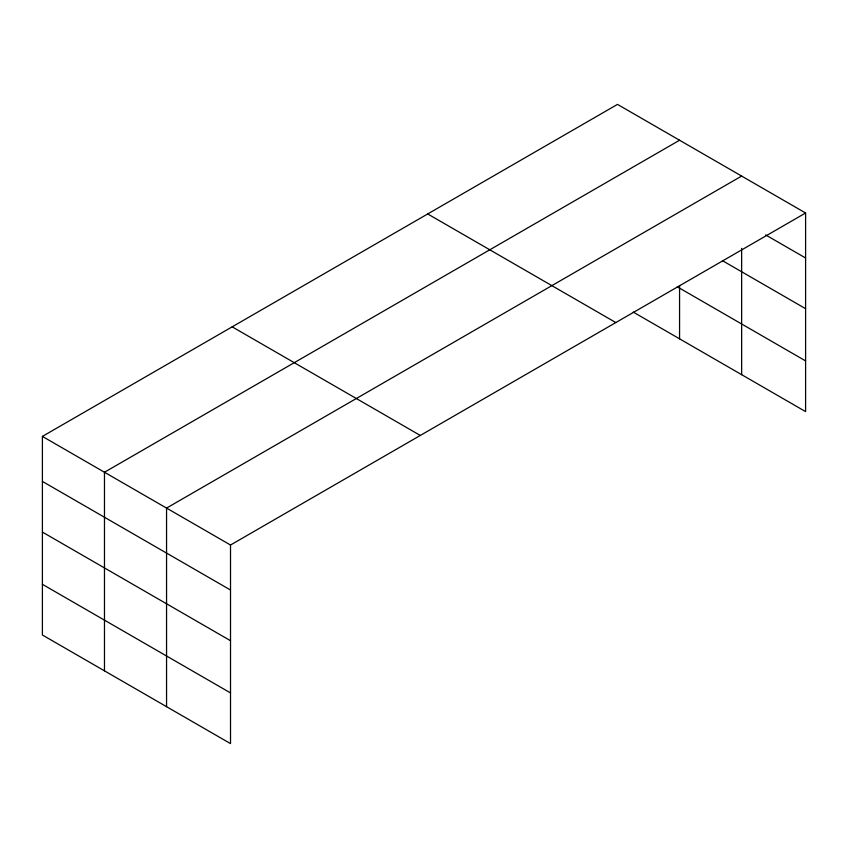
<?xml version="1.0" encoding="UTF-8"?>
<svg xmlns="http://www.w3.org/2000/svg" width="848" height="848" viewBox="0 0 848 848"><rect width="100%" height="100%" fill="white"/><g stroke="black" fill="none" stroke-linecap="round" stroke-linejoin="round"><path stroke-width="1.27" d="M805.6 212.996L617.482 104.389L42.4 436.402L42.4 635.004L230.518 743.611L230.518 545.02L805.6 212.996L805.6 411.598L633.286 312.106M679.566 140.227L104.474 472.251L104.474 670.842M741.64 176.066L166.558 508.09L166.558 706.691M765.627 234.917L805.6 257.993M722.454 260.675L805.6 308.683M677.308 286.836L805.6 360.909M427.71 213.95L615.818 322.558M232.182 326.84L420.29 435.448M42.4 436.402L230.518 545.02M42.4 481.41L230.518 590.017M42.4 532.088L230.518 640.706M42.4 584.314L230.518 692.922M741.64 248.358L741.64 374.668M679.566 285.522L679.566 338.829"/></g></svg>
